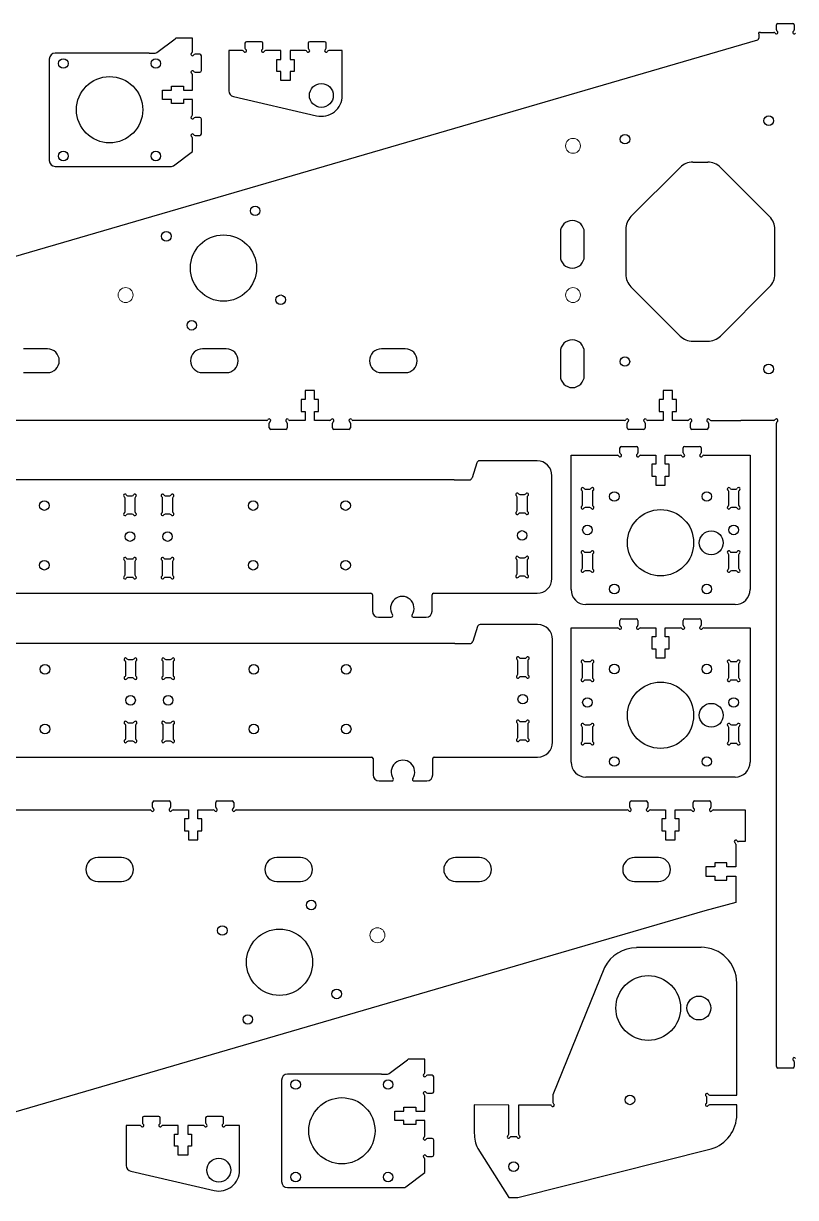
# Model space of a CAD drawing. Extents: x 213 to 1037, y 359 to 759.
# Drawn here: x 351.1 to 610, y 363.9 to 757.3 of the extents above; entities that cross this region are included whole.
import ezdxf

# ---------------------------------------------------------------- set-up
doc = ezdxf.new("R2010")
doc.units = 0
doc.header["$MEASUREMENT"] = 0
doc.layers.add('WHITE', color=7, linetype='Continuous')

# ---------------------------------------------------------------- blocks, each defined once
blk = doc.blocks.new('A$C2040513549')
at = {"layer": 'WHITE', "linetype": 'Continuous'}
for centre, radius in [((1.6, 32.6), 1.6), ((32.6, 32.6), 1.6), ((17.1, 17.1), 11.1), ((1.6, 1.6), 1.6), ((32.6, 1.6), 1.6)]:
    blk.add_circle(centre, radius, dxfattribs=at)

msp = doc.modelspace()

# ---------------------------------------------------------------- linework, layer by layer
at = {"linetype": 'ByBlock'}
for p, q in [((395.87, 747.56), (401.98, 752.16)), ((597.68, 753.77), (597.68, 754.27)), ((598.18, 754.27), (597.68, 754.27)), ((597.68, 753.77), (597.68, 752.32)), ((393.27, 747.36), (395.27, 747.36)), ((401.4, 709.56), (407.78, 714.36)), ((398.8, 709.36), (400.66, 709.36)), ((400.66, 709.36), (400.8, 709.36)), ((400.8, 709.36), (400.8, 709.36)), ((581.58, 624.27), (591.59, 624.27)), ((495.57, 604.35), (500.56, 604.35)), ((500.56, 604.35), (500.57, 604.35)), ((518.31, 566.35), (523.3, 566.35)), ((495.78, 549.49), (500.77, 549.48)), ((500.77, 549.48), (500.78, 549.48)), ((518.52, 511.48), (523.51, 511.48)), ((589.92, 462.76), (579.55, 459.99)), ((473.75, 405.45), (479.86, 410.05)), ((603.53, 407.8), (603.53, 411.77)), ((471.15, 405.25), (473.16, 405.25)), ((603.53, 407.77), (603.53, 407.8)), ((479.29, 367.45), (485.66, 372.25)), ((476.69, 367.25), (478.54, 367.25)), ((478.54, 367.25), (478.68, 367.25)), ((478.68, 367.25), (478.69, 367.25))]:
    msp.add_line(p, q, dxfattribs=at)
at = {"color": 7, "linetype": 'Continuous', "lineweight": 15}
for centre in [(535.35, 716.27), (385.35, 666.27), (535.35, 666.27), (469.8, 451.78)]:
    msp.add_circle(centre, 2.5, dxfattribs=at)
at = {"linetype": 'ByBlock'}
for centre, radius, start, end in [((402.58, 751.36), 1, 90, 126.9749), ((597.18, 752.32), 0.5, 286.2527, 0), ((395.27, 748.36), 1, 270, 306.9749), ((400.8, 710.36), 1, 270, 306.9749), ((480.46, 409.25), 1, 90, 126.9749), ((473.15, 406.25), 1, 270, 306.9749), ((478.69, 368.25), 1, 270, 306.9749)]:
    msp.add_arc(centre, radius, start, end, dxfattribs=at)
at = {"layer": 'WHITE', "linetype": 'Continuous'}
for p, q in [((603.53, 755.13), (603.53, 756.77)), ((604.03, 757.27), (609.03, 757.27)), ((609.53, 756.77), (609.53, 755.13)), ((275.6, 658.06), (597.32, 751.84)), ((407.78, 752.36), (402.58, 752.36)), ((407.78, 747.83), (407.78, 752.36)), ((598.18, 754.27), (602.66, 754.27)), ((424.52, 748.16), (419.99, 748.16)), ((419.99, 748.16), (419.99, 734.75)), ((425.39, 750.66), (425.39, 749.02)), ((430.89, 751.16), (425.89, 751.16)), ((431.39, 749.02), (431.39, 750.66)), ((437.39, 748.16), (432.26, 748.16)), ((437.39, 745.16), (437.39, 748.16)), ((445.72, 748.16), (440.59, 748.16)), ((440.59, 748.16), (440.59, 745.16)), ((446.59, 750.66), (446.59, 749.02)), ((452.09, 751.16), (447.09, 751.16)), ((452.59, 749.02), (452.59, 750.66)), ((457.99, 748.16), (453.46, 748.16)), ((457.99, 733.16), (457.99, 748.16)), ((359.78, 745.36), (359.78, 711.36)), ((393.27, 747.36), (361.78, 747.36)), ((410.28, 746.96), (408.64, 746.96)), ((410.78, 741.46), (410.78, 746.46)), ((436.11, 741.16), (436.11, 745.16)), ((436.11, 745.16), (437.39, 745.16)), ((440.59, 745.16), (441.86, 745.16)), ((441.86, 745.16), (441.86, 741.16)), ((407.78, 734.96), (407.78, 740.09)), ((408.64, 740.96), (410.28, 740.96)), ((437.39, 741.16), (436.11, 741.16)), ((437.39, 738.16), (437.39, 741.16)), ((441.86, 741.16), (440.59, 741.16)), ((440.59, 741.16), (440.59, 738.16)), ((400.78, 734.96), (400.78, 736.23)), ((400.78, 736.23), (404.78, 736.23)), ((404.78, 736.23), (404.78, 734.96)), ((440.59, 738.16), (437.39, 738.16)), ((397.78, 731.76), (397.78, 734.96)), ((397.78, 734.96), (400.78, 734.96)), ((400.78, 731.76), (397.78, 731.76)), ((400.78, 730.48), (400.78, 731.76)), ((404.78, 734.96), (407.78, 734.96)), ((407.78, 731.76), (404.78, 731.76)), ((404.78, 731.76), (404.78, 730.48)), ((407.78, 726.63), (407.78, 731.76)), ((421.54, 732.8), (449.41, 726.34)), ((404.78, 730.48), (400.78, 730.48)), ((410.28, 725.76), (408.64, 725.76)), ((410.78, 720.26), (410.78, 725.26)), ((407.78, 714.36), (407.78, 718.89)), ((408.64, 719.76), (410.28, 719.76)), ((361.78, 709.36), (398.8, 709.36)), ((554.78, 692.54), (571.27, 709.03)), ((575.51, 710.78), (580.54, 710.78)), ((584.78, 709.03), (601.27, 692.54)), ((531.13, 687.27), (531.13, 679.27)), ((539.13, 679.27), (539.13, 687.27)), ((553.02, 688.3), (553.02, 673.27)), ((603.02, 673.27), (603.02, 688.3)), ((554.78, 669.03), (571.27, 652.54)), ((584.78, 652.54), (601.27, 669.03)), ((575.51, 650.78), (580.54, 650.78)), ((359.13, 648.27), (351.13, 648.27)), ((419.13, 648.27), (411.13, 648.27)), ((479.13, 648.27), (471.13, 648.27)), ((531.13, 647.27), (531.13, 639.27)), ((539.13, 639.27), (539.13, 647.27)), ((351.13, 640.27), (359.13, 640.27)), ((411.13, 640.27), (419.13, 640.27)), ((471.13, 640.27), (479.13, 640.27)), ((448.73, 634.27), (445.53, 634.27)), ((445.53, 634.27), (445.53, 631.27)), ((448.73, 631.27), (448.73, 634.27)), ((568.73, 634.27), (565.53, 634.27)), ((565.53, 634.27), (565.53, 631.27)), ((568.73, 631.27), (568.73, 634.27)), ((445.53, 631.27), (444.25, 631.27)), ((444.25, 631.27), (444.25, 627.27)), ((450, 631.27), (448.73, 631.27)), ((450, 627.27), (450, 631.27)), ((565.53, 631.27), (564.25, 631.27)), ((564.25, 631.27), (564.25, 627.27)), ((570, 631.27), (568.73, 631.27)), ((570, 627.27), (570, 631.27)), ((444.25, 627.27), (445.53, 627.27)), ((445.53, 627.27), (445.53, 624.27)), ((448.73, 624.27), (448.73, 627.27)), ((448.73, 627.27), (450, 627.27)), ((564.25, 627.27), (565.53, 627.27)), ((565.53, 627.27), (565.53, 624.27)), ((568.73, 624.27), (568.73, 627.27)), ((568.73, 627.27), (570, 627.27)), ((432.66, 624.27), (301.59, 624.27)), ((433.53, 621.77), (433.53, 623.4)), ((439.53, 623.4), (439.53, 621.77)), ((445.53, 624.27), (440.39, 624.27)), ((453.86, 624.27), (448.73, 624.27)), ((454.73, 621.77), (454.73, 623.4)), ((460.73, 623.4), (460.73, 621.77)), ((552.66, 624.27), (461.59, 624.27)), ((553.53, 621.77), (553.53, 623.4)), ((559.53, 623.4), (559.53, 621.77)), ((565.53, 624.27), (560.39, 624.27)), ((573.86, 624.27), (568.73, 624.27)), ((574.73, 621.77), (574.73, 623.4)), ((580.73, 623.4), (580.73, 621.77)), ((602.66, 624.27), (591.59, 624.27)), ((603.53, 411.77), (603.53, 623.4)), ((439.03, 621.27), (434.03, 621.27)), ((460.23, 621.27), (455.23, 621.27)), ((559.03, 621.27), (554.03, 621.27)), ((580.23, 621.27), (575.23, 621.27)), ((551.11, 613.44), (551.11, 615.07)), ((551.61, 615.57), (556.61, 615.57)), ((557.11, 615.07), (557.11, 613.44)), ((572.31, 613.44), (572.31, 615.07)), ((572.81, 615.57), (577.81, 615.57)), ((578.31, 615.07), (578.31, 613.44)), ((503.08, 610.04), (501.52, 605.05)), ((523.3, 610.74), (504.04, 610.74)), ((534.71, 567.57), (534.71, 612.57)), ((534.71, 612.57), (550.24, 612.57)), ((557.98, 612.57), (563.11, 612.57)), ((563.11, 612.57), (563.11, 609.57)), ((566.31, 609.57), (566.31, 612.57)), ((566.31, 612.57), (571.44, 612.57)), ((579.18, 612.57), (594.71, 612.57)), ((594.71, 612.57), (594.71, 567.57)), ((563.11, 609.57), (561.84, 609.57)), ((561.84, 609.57), (561.84, 605.57)), ((567.59, 609.57), (566.31, 609.57)), ((567.59, 605.57), (567.59, 609.57)), ((495.57, 604.35), (290.69, 604.35)), ((528.3, 571.35), (528.3, 605.74)), ((561.84, 605.57), (563.11, 605.57)), ((563.11, 605.57), (563.11, 602.57)), ((563.11, 602.57), (566.31, 602.57)), ((566.31, 602.57), (566.31, 605.57)), ((566.31, 605.57), (567.59, 605.57)), ((385.18, 593.72), (385.18, 598.18)), ((386.04, 599.05), (387.61, 599.05)), ((388.48, 598.18), (388.48, 593.72)), ((397.78, 593.72), (397.78, 598.18)), ((398.64, 599.05), (400.21, 599.05)), ((401.08, 598.18), (401.08, 593.72)), ((516.65, 594.1), (516.65, 598.57)), ((517.52, 599.44), (519.09, 599.44)), ((519.95, 598.57), (519.95, 594.1)), ((538.54, 595.94), (538.54, 600.41)), ((539.41, 601.27), (540.97, 601.27)), ((541.84, 600.41), (541.84, 595.94)), ((587.58, 595.94), (587.58, 600.41)), ((588.45, 601.27), (590.01, 601.27)), ((590.88, 600.41), (590.88, 595.94)), ((540.97, 595.07), (539.41, 595.07)), ((590.01, 595.07), (588.45, 595.07)), ((387.61, 592.85), (386.04, 592.85)), ((400.21, 592.85), (398.64, 592.85)), ((519.09, 593.24), (517.52, 593.24)), ((538.54, 574.74), (538.54, 579.21)), ((539.41, 580.07), (540.97, 580.07)), ((541.84, 579.21), (541.84, 574.74)), ((587.58, 574.74), (587.58, 579.21)), ((588.45, 580.07), (590.01, 580.07)), ((590.88, 579.21), (590.88, 574.74)), ((385.18, 572.52), (385.18, 576.98)), ((386.04, 577.85), (387.61, 577.85)), ((388.48, 576.98), (388.48, 572.52)), ((397.78, 572.52), (397.78, 576.98)), ((398.64, 577.85), (400.21, 577.85)), ((401.08, 576.98), (401.08, 572.52)), ((516.65, 572.9), (516.65, 577.37)), ((517.52, 578.24), (519.09, 578.24)), ((519.95, 577.37), (519.95, 572.9)), ((387.61, 571.65), (386.04, 571.65)), ((400.21, 571.65), (398.64, 571.65)), ((519.09, 572.04), (517.52, 572.04)), ((540.97, 573.87), (539.41, 573.87)), ((590.01, 573.87), (588.45, 573.87)), ((318.63, 566.35), (467.63, 566.35)), ((468.13, 565.85), (468.13, 560.35)), ((488.13, 560.35), (488.13, 565.85)), ((488.63, 566.35), (518.3, 566.35)), ((589.71, 562.57), (539.71, 562.57)), ((470.13, 558.35), (474.45, 558.35)), ((481.81, 558.35), (486.13, 558.35)), ((503.29, 555.17), (501.73, 550.18)), ((523.51, 555.87), (504.25, 555.87)), ((534.71, 509.77), (534.71, 554.77)), ((534.71, 554.77), (550.24, 554.77)), ((551.11, 555.63), (551.11, 557.27)), ((551.61, 557.77), (556.61, 557.77)), ((557.11, 557.27), (557.11, 555.63)), ((557.98, 554.77), (563.11, 554.77)), ((563.11, 554.77), (563.11, 551.77)), ((566.31, 551.77), (566.31, 554.77)), ((566.31, 554.77), (571.44, 554.77)), ((572.31, 555.63), (572.31, 557.27)), ((572.81, 557.77), (577.81, 557.77)), ((578.31, 557.27), (578.31, 555.63)), ((579.18, 554.77), (594.71, 554.77)), ((594.71, 554.77), (594.71, 509.77)), ((528.51, 516.48), (528.51, 550.87)), ((563.11, 551.77), (561.84, 551.77)), ((561.84, 551.77), (561.84, 547.77)), ((567.59, 551.77), (566.31, 551.77)), ((567.59, 547.77), (567.59, 551.77)), ((495.78, 549.48), (290.9, 549.48)), ((561.84, 547.77), (563.11, 547.77)), ((563.11, 547.77), (563.11, 544.77)), ((566.31, 544.77), (566.31, 547.77)), ((566.31, 547.77), (567.59, 547.77)), ((385.39, 538.85), (385.39, 543.32)), ((386.25, 544.18), (387.82, 544.18)), ((388.69, 543.32), (388.69, 538.85)), ((397.99, 538.85), (397.99, 543.32)), ((398.85, 544.18), (400.42, 544.18)), ((401.29, 543.32), (401.29, 538.85)), ((516.86, 539.24), (516.86, 543.7)), ((517.73, 544.57), (519.3, 544.57)), ((520.16, 543.7), (520.16, 539.24)), ((539.41, 543.47), (540.97, 543.47)), ((563.11, 544.77), (566.31, 544.77)), ((588.45, 543.47), (590.01, 543.47)), ((538.54, 538.13), (538.54, 542.6)), ((541.84, 542.6), (541.84, 538.13)), ((587.58, 538.13), (587.58, 542.6)), ((590.88, 542.6), (590.88, 538.13)), ((387.82, 537.98), (386.25, 537.98)), ((400.42, 537.98), (398.85, 537.98)), ((519.3, 538.37), (517.73, 538.37)), ((540.97, 537.27), (539.41, 537.27)), ((590.01, 537.27), (588.45, 537.27)), ((517.73, 523.37), (519.3, 523.37)), ((385.39, 517.65), (385.39, 522.12)), ((386.25, 522.98), (387.82, 522.98)), ((388.69, 522.12), (388.69, 517.65)), ((397.99, 517.65), (397.99, 522.12)), ((398.85, 522.98), (400.42, 522.98)), ((401.29, 522.12), (401.29, 517.65)), ((516.86, 518.04), (516.86, 522.5)), ((520.16, 522.5), (520.16, 518.04)), ((538.54, 516.93), (538.54, 521.4)), ((539.41, 522.27), (540.97, 522.27)), ((541.84, 521.4), (541.84, 516.93)), ((587.58, 516.93), (587.58, 521.4)), ((588.45, 522.27), (590.01, 522.27)), ((590.88, 521.4), (590.88, 516.93)), ((387.82, 516.78), (386.25, 516.78)), ((400.42, 516.78), (398.85, 516.78)), ((519.3, 517.17), (517.73, 517.17)), ((540.97, 516.07), (539.41, 516.07)), ((590.01, 516.07), (588.45, 516.07)), ((318.83, 511.48), (467.84, 511.48)), ((488.84, 511.48), (518.51, 511.48)), ((468.34, 510.98), (468.34, 505.48)), ((488.34, 505.48), (488.34, 510.98)), ((589.71, 504.77), (539.71, 504.77)), ((470.34, 503.48), (474.66, 503.48)), ((482.02, 503.48), (486.34, 503.48)), ((394.42, 494.65), (394.42, 496.28)), ((394.92, 496.78), (399.92, 496.78)), ((400.42, 496.28), (400.42, 494.65)), ((415.62, 494.65), (415.62, 496.28)), ((416.12, 496.78), (421.12, 496.78)), ((421.62, 496.28), (421.62, 494.65)), ((554.42, 494.65), (554.42, 496.28)), ((554.92, 496.78), (559.92, 496.78)), ((560.42, 496.28), (560.42, 494.65)), ((575.62, 494.65), (575.62, 496.28)), ((576.12, 496.78), (581.12, 496.78)), ((581.62, 496.28), (581.62, 494.65)), ((302.49, 493.78), (393.56, 493.78)), ((401.29, 493.78), (406.42, 493.78)), ((406.42, 493.78), (406.42, 490.78)), ((409.62, 490.78), (409.62, 493.78)), ((409.62, 493.78), (414.76, 493.78)), ((422.49, 493.78), (553.56, 493.78)), ((561.29, 493.78), (566.42, 493.78)), ((566.42, 493.78), (566.42, 490.78)), ((569.62, 490.78), (569.62, 493.78)), ((569.62, 493.78), (574.76, 493.78)), ((582.49, 493.78), (593.02, 493.78)), ((593.02, 493.78), (593.02, 483.13)), ((406.42, 490.78), (405.15, 490.78)), ((405.15, 490.78), (405.15, 486.78)), ((410.9, 490.78), (409.62, 490.78)), ((410.9, 486.78), (410.9, 490.78)), ((566.42, 490.78), (565.15, 490.78)), ((565.15, 490.78), (565.15, 486.78)), ((570.9, 490.78), (569.62, 490.78)), ((570.9, 486.78), (570.9, 490.78)), ((405.15, 486.78), (406.42, 486.78)), ((406.42, 486.78), (406.42, 483.78)), ((409.62, 483.78), (409.62, 486.78)), ((409.62, 486.78), (410.9, 486.78)), ((565.15, 486.78), (566.42, 486.78)), ((566.42, 486.78), (566.42, 483.78)), ((569.62, 483.78), (569.62, 486.78)), ((569.62, 486.78), (570.9, 486.78)), ((406.42, 483.78), (409.62, 483.78)), ((566.42, 483.78), (569.62, 483.78)), ((589.92, 482.27), (589.92, 474.73)), ((593.02, 483.13), (590.79, 483.13)), ((384.02, 477.78), (376.02, 477.78)), ((444.02, 477.78), (436.02, 477.78)), ((504.02, 477.78), (496.02, 477.78)), ((564.02, 477.78), (556.02, 477.78)), ((586.92, 476.01), (582.92, 476.01)), ((582.92, 476.01), (582.92, 474.73)), ((586.92, 474.73), (586.92, 476.01)), ((582.92, 474.73), (579.92, 474.73)), ((579.92, 474.73), (579.92, 471.53)), ((589.92, 474.73), (586.92, 474.73)), ((376.02, 469.78), (384.02, 469.78)), ((436.02, 469.78), (444.02, 469.78)), ((496.02, 469.78), (504.02, 469.78)), ((556.02, 469.78), (564.02, 469.78)), ((579.92, 471.53), (582.92, 471.53)), ((582.92, 471.53), (582.92, 470.26)), ((582.92, 470.26), (586.92, 470.26)), ((586.92, 470.26), (586.92, 471.53)), ((586.92, 471.53), (589.92, 471.53)), ((589.92, 471.53), (589.92, 462.79)), ((579.55, 459.99), (257.83, 366.2)), ((578.27, 447.69), (556.67, 447.69)), ((545.95, 440.97), (528.62, 398.25)), ((590.27, 398.24), (590.27, 435.74)), ((485.66, 410.25), (480.46, 410.25)), ((485.66, 405.72), (485.66, 410.25)), ((609.53, 409.4), (609.53, 407.77)), ((471.15, 405.25), (439.66, 405.25)), ((609.03, 407.27), (604.03, 407.27)), ((437.66, 403.25), (437.66, 369.25)), ((488.16, 404.85), (486.53, 404.85)), ((488.66, 399.35), (488.66, 404.35)), ((485.66, 392.85), (485.66, 397.98)), ((486.53, 398.85), (488.16, 398.85)), ((528.62, 398.25), (528.62, 395.76)), ((580.27, 395.8), (580.27, 397.37)), ((581.14, 398.24), (590.27, 398.24)), ((478.66, 392.85), (478.66, 394.13)), ((478.66, 394.13), (482.66, 394.13)), ((482.66, 394.13), (482.66, 392.85)), ((513.8, 394.89), (502.27, 394.9)), ((502.27, 394.9), (502.27, 385.43)), ((513.8, 385.11), (513.8, 394.89)), ((527.76, 394.89), (517.1, 394.89)), ((517.1, 394.89), (517.1, 385.11)), ((590.27, 394.94), (581.14, 394.94)), ((590.27, 391.7), (590.27, 394.94)), ((391, 390.57), (391, 388.94)), ((396.5, 391.07), (391.5, 391.07)), ((397, 388.94), (397, 390.57)), ((412.2, 390.57), (412.2, 388.94)), ((417.7, 391.07), (412.7, 391.07)), ((418.2, 388.94), (418.2, 390.57)), ((475.66, 389.65), (475.66, 392.85)), ((475.66, 392.85), (478.66, 392.85)), ((478.66, 389.65), (475.66, 389.65)), ((478.66, 388.38), (478.66, 389.65)), ((482.66, 392.85), (485.66, 392.85)), ((485.66, 389.65), (482.66, 389.65)), ((482.66, 389.65), (482.66, 388.38)), ((485.66, 384.52), (485.66, 389.65)), ((390.13, 388.07), (385.6, 388.07)), ((385.6, 388.07), (385.6, 374.66)), ((403, 388.07), (397.86, 388.07)), ((403, 385.07), (403, 388.07)), ((411.33, 388.07), (406.2, 388.07)), ((406.2, 388.07), (406.2, 385.07)), ((423.6, 388.07), (419.06, 388.07)), ((423.6, 373.07), (423.6, 388.07)), ((482.66, 388.38), (478.66, 388.38)), ((401.72, 381.07), (401.72, 385.07)), ((401.72, 385.07), (403, 385.07)), ((406.2, 385.07), (407.47, 385.07)), ((407.47, 385.07), (407.47, 381.07)), ((488.16, 383.65), (486.53, 383.65)), ((488.66, 378.15), (488.66, 383.15)), ((516.23, 384.24), (514.66, 384.24)), ((403, 381.07), (401.72, 381.07)), ((403, 378.07), (403, 381.07)), ((406.2, 378.07), (403, 378.07)), ((407.47, 381.07), (406.2, 381.07)), ((406.2, 381.07), (406.2, 378.07)), ((486.53, 377.65), (488.16, 377.65)), ((503.4, 380.35), (513.8, 363.89)), ((516.89, 363.89), (581.71, 380.2)), ((485.66, 372.25), (485.66, 376.78)), ((387.14, 372.71), (415.02, 366.25)), ((439.66, 367.25), (476.69, 367.25)), ((513.8, 363.89), (516.89, 363.89))]:
    msp.add_line(p, q, dxfattribs=at)
for centre, radius in [((364.5, 743.86), 1.6), ((395.5, 743.86), 1.6), ((380, 728.36), 11.1), ((450.99, 733.16), 4), ((600.97, 724.69), 1.6), ((552.78, 718.49), 1.6), ((364.5, 712.86), 1.6), ((395.5, 712.86), 1.6), ((552.76, 643.99), 1.6), ((600.96, 641.49), 1.6), ((549.21, 598.77), 1.6), ((580.21, 598.77), 1.6), ((358.13, 595.74), 1.6), ((428.13, 595.74), 1.6), ((459.13, 595.74), 1.6), ((564.71, 583.27), 11.1), ((386.83, 585.35), 1.6), ((399.43, 585.35), 1.6), ((518.3, 585.74), 1.6), ((540.19, 587.57), 1.6), ((581.71, 583.27), 4), ((589.23, 587.57), 1.6), ((358.13, 575.74), 1.6), ((428.13, 575.74), 1.6), ((459.13, 575.74), 1.6), ((549.21, 567.77), 1.6), ((580.21, 567.77), 1.6), ((358.34, 540.87), 1.6), ((428.34, 540.87), 1.6), ((459.34, 540.87), 1.6), ((549.21, 540.97), 1.6), ((580.21, 540.97), 1.6), ((564.71, 525.47), 11.1), ((387.04, 530.48), 1.6), ((399.64, 530.48), 1.6), ((518.51, 530.87), 1.6), ((540.19, 529.77), 1.6), ((589.23, 529.77), 1.6), ((581.71, 525.47), 4), ((358.34, 520.87), 1.6), ((428.34, 520.87), 1.6), ((459.34, 520.87), 1.6), ((549.21, 509.97), 1.6), ((580.21, 509.97), 1.6), ((560.57, 427.39), 10.85), ((577.57, 427.39), 4), ((442.38, 401.75), 1.6), ((473.38, 401.75), 1.6), ((457.88, 386.25), 11.1), ((554.45, 396.59), 1.6), ((416.6, 373.07), 4), ((515.45, 374.24), 1.6), ((442.38, 370.75), 1.6), ((473.38, 370.75), 1.6)]:
    msp.add_circle(centre, radius, dxfattribs=at)
for centre, radius, start, end in [((604.03, 756.77), 0.5, 90, 180), ((609.03, 756.77), 0.5, 0, 90), ((602.66, 753.77), 0.5, 30, 90), ((603.53, 754.27), 0.5, 210, 59.9998), ((604.03, 755.13), 0.5, 180, 239.9998), ((609.53, 754.27), 0.5, 120, 329.9998), ((609.03, 755.13), 0.5, 300, 0), ((407.28, 747.83), 0.5, 300.0002, 0), ((424.52, 747.66), 0.5, 30.0002, 90), ((425.39, 748.16), 0.5, 210.0002, 60), ((425.89, 750.66), 0.5, 90, 180), ((425.89, 749.02), 0.5, 180, 240), ((430.89, 750.66), 0.5, 0, 90), ((431.39, 748.16), 0.5, 120.0002, 330), ((430.89, 749.02), 0.5, 300.0002, 0), ((432.26, 747.66), 0.5, 90, 150), ((445.72, 747.66), 0.5, 30.0002, 90), ((446.59, 748.16), 0.5, 210.0002, 60), ((447.09, 750.66), 0.5, 90, 180), ((447.09, 749.02), 0.5, 180, 240), ((452.09, 750.66), 0.5, 0, 90), ((452.59, 748.16), 0.5, 120.0002, 330), ((452.09, 749.02), 0.5, 300.0002, 0), ((453.46, 747.66), 0.5, 90, 150), ((361.78, 745.36), 2, 90, 180), ((407.78, 746.96), 0.5, 120.0002, 330), ((408.64, 746.46), 0.5, 90, 150), ((410.28, 746.46), 0.5, 0, 90), ((407.78, 740.96), 0.5, 30.0002, 240), ((407.28, 740.09), 0.5, 0, 60), ((408.64, 741.46), 0.5, 210.0002, 270), ((410.28, 741.46), 0.5, 270, 0), ((421.99, 734.75), 2, 180, 256.9536), ((450.99, 733.16), 7, 256.9536, 0), ((407.78, 725.76), 0.5, 120.0002, 330), ((407.28, 726.63), 0.5, 300.0002, 0), ((408.64, 725.26), 0.5, 90, 150), ((410.28, 725.26), 0.5, 0, 90), ((407.78, 719.76), 0.5, 30.0002, 240), ((408.64, 720.26), 0.5, 210.0002, 270), ((410.28, 720.26), 0.5, 270, 0), ((407.28, 718.89), 0.5, 0, 60), ((361.78, 711.36), 2, 180, 270), ((575.51, 704.78), 6, 90, 135), ((580.54, 704.78), 6, 45, 90), ((559.02, 688.3), 6, 135, 180), ((597.02, 688.3), 6, 360, 45), ((535.13, 687.27), 4, 0, 180), ((535.13, 679.27), 4, 180, 360), ((559.02, 673.27), 6, 180, 225), ((597.02, 673.27), 6, 315, 359.9999), ((535.13, 647.27), 4, 0, 180), ((575.51, 656.78), 6, 224.9999, 270), ((580.54, 656.78), 6, 270, 315), ((359.13, 644.27), 4, 270, 90), ((411.13, 644.27), 4, 90, 270), ((419.13, 644.27), 4, 270, 90), ((471.13, 644.27), 4, 90, 270), ((479.13, 644.27), 4, 270, 90), ((535.13, 639.27), 4, 180, 360), ((432.66, 624.77), 0.5, 270, 330), ((433.53, 624.27), 0.5, 300.0002, 150), ((434.03, 623.4), 0.5, 120.0002, 180), ((434.03, 621.77), 0.5, 180, 270), ((439.53, 624.27), 0.5, 30.0002, 240), ((439.03, 621.77), 0.5, 270, 0), ((439.03, 623.4), 0.5, 0, 60), ((440.39, 624.77), 0.5, 210.0002, 270), ((453.86, 624.77), 0.5, 270, 330), ((454.73, 624.27), 0.5, 300.0002, 150), ((455.23, 623.4), 0.5, 120.0002, 180), ((455.23, 621.77), 0.5, 180, 270), ((460.73, 624.27), 0.5, 30.0002, 240), ((460.23, 621.77), 0.5, 270, 0), ((460.23, 623.4), 0.5, 0, 60), ((461.59, 624.77), 0.5, 210.0002, 270), ((552.66, 624.77), 0.5, 270, 330), ((553.53, 624.27), 0.5, 300.0002, 150), ((554.03, 623.4), 0.5, 120.0002, 180), ((554.03, 621.77), 0.5, 180, 270), ((559.53, 624.27), 0.5, 30.0002, 240), ((559.03, 621.77), 0.5, 270, 0), ((559.03, 623.4), 0.5, 0, 60), ((560.39, 624.77), 0.5, 210.0002, 270), ((573.86, 624.77), 0.5, 270, 330), ((574.73, 624.27), 0.5, 300.0002, 150), ((575.23, 623.4), 0.5, 120.0002, 180), ((575.23, 621.77), 0.5, 180, 270), ((580.73, 624.27), 0.5, 30.0002, 240), ((580.23, 621.77), 0.5, 270, 0), ((580.23, 623.4), 0.5, 0, 60), ((581.59, 624.77), 0.5, 210.0002, 270), ((602.66, 624.77), 0.5, 270, 330), ((603.53, 624.27), 0.5, 300.0002, 150), ((604.03, 623.4), 0.5, 120.0002, 180), ((551.61, 615.07), 0.5, 90, 180), ((556.61, 615.07), 0.5, 0, 90), ((572.81, 615.07), 0.5, 90, 180), ((577.81, 615.07), 0.5, 0, 90), ((504.04, 609.74), 1, 90, 162.6143), ((523.3, 605.74), 5, 0, 90), ((550.24, 612.07), 0.5, 30.0002, 90), ((551.11, 612.57), 0.5, 210.0002, 60), ((551.61, 613.44), 0.5, 180, 240), ((557.11, 612.57), 0.5, 120.0002, 330), ((556.61, 613.44), 0.5, 300.0002, 0), ((557.98, 612.07), 0.5, 90, 150), ((571.44, 612.07), 0.5, 30.0002, 90), ((572.31, 612.57), 0.5, 210.0002, 60), ((572.81, 613.44), 0.5, 180, 240), ((578.31, 612.57), 0.5, 120.0002, 330), ((577.81, 613.44), 0.5, 300.0002, 0), ((579.18, 612.07), 0.5, 90, 150), ((500.57, 605.35), 1, 270, 342.6143), ((385.18, 599.05), 0.5, 30.0002, 240), ((384.68, 598.18), 0.5, 0, 60), ((386.04, 599.55), 0.5, 210.0002, 270), ((387.61, 599.55), 0.5, 270, 330), ((388.48, 599.05), 0.5, 300.0002, 150), ((388.98, 598.18), 0.5, 120.0002, 180), ((397.78, 599.05), 0.5, 30.0002, 240), ((397.28, 598.18), 0.5, 0, 60), ((398.64, 599.55), 0.5, 210.0002, 270), ((400.21, 599.55), 0.5, 270, 330), ((401.08, 599.05), 0.5, 300.0002, 150), ((401.58, 598.18), 0.5, 120.0002, 180), ((516.65, 599.44), 0.5, 30.0002, 240), ((516.15, 598.57), 0.5, 0, 60), ((517.52, 599.94), 0.5, 210.0002, 270), ((519.09, 599.94), 0.5, 270, 330), ((519.95, 599.44), 0.5, 300.0002, 150), ((520.45, 598.57), 0.5, 120.0002, 180), ((538.54, 601.27), 0.5, 30.0002, 240), ((538.04, 600.41), 0.5, 0, 60), ((539.41, 601.77), 0.5, 210.0002, 270), ((540.97, 601.77), 0.5, 270, 330), ((541.84, 601.27), 0.5, 300.0002, 150), ((542.34, 600.41), 0.5, 120.0002, 180), ((587.58, 601.27), 0.5, 30.0002, 240), ((587.08, 600.41), 0.5, 0, 60), ((588.45, 601.77), 0.5, 210.0002, 270), ((590.01, 601.77), 0.5, 270, 330), ((590.88, 601.27), 0.5, 300.0002, 150), ((591.38, 600.41), 0.5, 120.0002, 180), ((516.15, 594.1), 0.5, 300.0002, 0), ((520.45, 594.1), 0.5, 180, 240), ((538.54, 595.07), 0.5, 120.0002, 330), ((538.04, 595.94), 0.5, 300.0002, 0), ((539.41, 594.57), 0.5, 90, 150), ((540.97, 594.57), 0.5, 30.0002, 90), ((541.84, 595.07), 0.5, 210.0002, 60), ((542.34, 595.94), 0.5, 180, 240), ((587.58, 595.07), 0.5, 120.0002, 330), ((587.08, 595.94), 0.5, 300.0002, 0), ((588.45, 594.57), 0.5, 90, 150), ((590.01, 594.57), 0.5, 30.0002, 90), ((590.88, 595.07), 0.5, 210.0002, 60), ((591.38, 595.94), 0.5, 180, 240), ((385.18, 592.85), 0.5, 120.0002, 330), ((384.68, 593.72), 0.5, 300.0002, 0), ((386.04, 592.35), 0.5, 90, 150), ((387.61, 592.35), 0.5, 30.0002, 90), ((388.48, 592.85), 0.5, 210.0002, 60), ((388.98, 593.72), 0.5, 180, 240), ((397.78, 592.85), 0.5, 120.0002, 330), ((397.28, 593.72), 0.5, 300.0002, 0), ((398.64, 592.35), 0.5, 90, 150), ((400.21, 592.35), 0.5, 30.0002, 90), ((401.08, 592.85), 0.5, 210.0002, 60), ((401.58, 593.72), 0.5, 180, 240), ((516.65, 593.24), 0.5, 120.0002, 330), ((517.52, 592.74), 0.5, 90, 150), ((519.09, 592.74), 0.5, 30.0002, 90), ((519.95, 593.24), 0.5, 210.0002, 60), ((385.18, 577.85), 0.5, 30.0002, 240), ((388.48, 577.85), 0.5, 300.0002, 150), ((397.78, 577.85), 0.5, 30.0002, 240), ((401.08, 577.85), 0.5, 300.0002, 150), ((516.65, 578.24), 0.5, 30.0002, 240), ((517.52, 578.74), 0.5, 210.0002, 270), ((519.09, 578.74), 0.5, 270, 330), ((519.95, 578.24), 0.5, 300.0002, 150), ((538.54, 580.07), 0.5, 30.0002, 240), ((538.04, 579.21), 0.5, 0, 60), ((539.41, 580.57), 0.5, 210.0002, 270), ((540.97, 580.57), 0.5, 270, 330), ((541.84, 580.07), 0.5, 300.0002, 150), ((542.34, 579.21), 0.5, 120.0002, 180), ((587.58, 580.07), 0.5, 30.0002, 240), ((587.08, 579.21), 0.5, 0, 60), ((588.45, 580.57), 0.5, 210.0002, 270), ((590.01, 580.57), 0.5, 270, 330), ((590.88, 580.07), 0.5, 300.0002, 150), ((591.38, 579.21), 0.5, 120.0002, 180), ((384.68, 576.98), 0.5, 0, 60), ((386.04, 578.35), 0.5, 210.0002, 270), ((387.61, 578.35), 0.5, 270, 330), ((388.98, 576.98), 0.5, 120.0002, 180), ((397.28, 576.98), 0.5, 0, 60), ((398.64, 578.35), 0.5, 210.0002, 270), ((400.21, 578.35), 0.5, 270, 330), ((401.58, 576.98), 0.5, 120.0002, 180), ((516.15, 577.37), 0.5, 0, 60), ((520.45, 577.37), 0.5, 120.0002, 180), ((538.04, 574.74), 0.5, 300.0002, 0), ((542.34, 574.74), 0.5, 180, 240), ((587.08, 574.74), 0.5, 300.0002, 0), ((591.38, 574.74), 0.5, 180, 240), ((385.18, 571.65), 0.5, 120.0002, 330), ((384.68, 572.52), 0.5, 300.0002, 0), ((386.04, 571.15), 0.5, 90, 150), ((387.61, 571.15), 0.5, 30.0002, 90), ((388.48, 571.65), 0.5, 210.0002, 60), ((388.98, 572.52), 0.5, 180, 240), ((397.78, 571.65), 0.5, 120.0002, 330), ((397.28, 572.52), 0.5, 300.0002, 0), ((398.64, 571.15), 0.5, 90, 150), ((400.21, 571.15), 0.5, 30.0002, 90), ((401.08, 571.65), 0.5, 210.0002, 60), ((401.58, 572.52), 0.5, 180, 240), ((516.65, 572.04), 0.5, 120.0002, 330), ((516.15, 572.9), 0.5, 300.0002, 0), ((517.52, 571.54), 0.5, 90, 150), ((519.09, 571.54), 0.5, 30.0002, 90), ((519.95, 572.04), 0.5, 210.0002, 60), ((520.45, 572.9), 0.5, 180, 240), ((523.3, 571.35), 5, 270, 0), ((538.54, 573.87), 0.5, 120.0002, 330), ((539.41, 573.37), 0.5, 90, 150), ((540.97, 573.37), 0.5, 30.0002, 90), ((541.84, 573.87), 0.5, 210.0002, 60), ((587.58, 573.87), 0.5, 120.0002, 330), ((588.45, 573.37), 0.5, 90, 150), ((590.01, 573.37), 0.5, 30.0002, 90), ((590.88, 573.87), 0.5, 210.0002, 60), ((539.71, 567.57), 5, 180, 270), ((589.71, 567.57), 5, 270, 360), ((467.63, 565.85), 0.5, 0, 90), ((478.13, 561.35), 3.95, 325.8766, 214.1234), ((488.63, 565.85), 0.5, 90, 180), ((470.13, 560.35), 2, 180, 270), ((474.45, 558.85), 0.5, 270, 34.1234), ((481.81, 558.85), 0.5, 145.8766, 270), ((486.13, 560.35), 2, 270, 0), ((504.25, 554.87), 1, 90, 162.6143), ((523.51, 550.87), 5, 0, 90), ((550.24, 554.27), 0.5, 30.0002, 90), ((551.11, 554.77), 0.5, 210.0002, 60), ((551.61, 557.27), 0.5, 90, 180), ((551.61, 555.63), 0.5, 180, 240), ((556.61, 557.27), 0.5, 0, 90), ((557.11, 554.77), 0.5, 120.0002, 330), ((556.61, 555.63), 0.5, 300.0002, 0), ((557.98, 554.27), 0.5, 90, 150), ((571.44, 554.27), 0.5, 30.0002, 90), ((572.31, 554.77), 0.5, 210.0002, 60), ((572.81, 557.27), 0.5, 90, 180), ((572.81, 555.63), 0.5, 180, 240), ((577.81, 557.27), 0.5, 0, 90), ((578.31, 554.77), 0.5, 120.0002, 330), ((577.81, 555.63), 0.5, 300.0002, 0), ((579.18, 554.27), 0.5, 90, 150), ((500.78, 550.48), 1, 270, 342.6143), ((385.39, 544.18), 0.5, 30.0002, 240), ((384.89, 543.32), 0.5, 0, 60), ((386.25, 544.68), 0.5, 210.0002, 270), ((387.82, 544.68), 0.5, 270, 330), ((388.69, 544.18), 0.5, 300.0002, 150), ((389.19, 543.32), 0.5, 120.0002, 180), ((397.99, 544.18), 0.5, 30.0002, 240), ((397.49, 543.32), 0.5, 0, 60), ((398.85, 544.68), 0.5, 210.0002, 270), ((400.42, 544.68), 0.5, 270, 330), ((401.29, 544.18), 0.5, 300.0002, 150), ((401.79, 543.32), 0.5, 120.0002, 180), ((516.86, 544.57), 0.5, 30.0002, 240), ((516.36, 543.7), 0.5, 0, 60), ((517.73, 545.07), 0.5, 210.0002, 270), ((519.3, 545.07), 0.5, 270, 330), ((520.16, 544.57), 0.5, 300.0002, 150), ((520.66, 543.7), 0.5, 120.0002, 180), ((538.54, 543.47), 0.5, 30.0002, 240), ((538.04, 542.6), 0.5, 0, 60), ((539.41, 543.97), 0.5, 210.0002, 270), ((540.97, 543.97), 0.5, 270, 330), ((541.84, 543.47), 0.5, 300.0002, 150), ((542.34, 542.6), 0.5, 120.0002, 180), ((587.58, 543.47), 0.5, 30.0002, 240), ((587.08, 542.6), 0.5, 0, 60), ((588.45, 543.97), 0.5, 210.0002, 270), ((590.01, 543.97), 0.5, 270, 330), ((590.88, 543.47), 0.5, 300.0002, 150), ((591.38, 542.6), 0.5, 120.0002, 180), ((516.36, 539.24), 0.5, 300.0002, 0), ((520.66, 539.24), 0.5, 180, 240), ((385.39, 537.98), 0.5, 120.0002, 330), ((384.89, 538.85), 0.5, 300.0002, 0), ((386.25, 537.48), 0.5, 90, 150), ((387.82, 537.48), 0.5, 30.0002, 90), ((388.69, 537.98), 0.5, 210.0002, 60), ((389.19, 538.85), 0.5, 180, 240), ((397.99, 537.98), 0.5, 120.0002, 330), ((397.49, 538.85), 0.5, 300.0002, 0), ((398.85, 537.48), 0.5, 90, 150), ((400.42, 537.48), 0.5, 30.0002, 90), ((401.29, 537.98), 0.5, 210.0002, 60), ((401.79, 538.85), 0.5, 180, 240), ((516.86, 538.37), 0.5, 120.0002, 330), ((517.73, 537.87), 0.5, 90, 150), ((519.3, 537.87), 0.5, 30.0002, 90), ((520.16, 538.37), 0.5, 210.0002, 60), ((538.54, 537.27), 0.5, 120.0002, 330), ((538.04, 538.13), 0.5, 300.0002, 0), ((539.41, 536.77), 0.5, 90, 150), ((540.97, 536.77), 0.5, 30.0002, 90), ((541.84, 537.27), 0.5, 210.0002, 60), ((542.34, 538.13), 0.5, 180, 240), ((587.58, 537.27), 0.5, 120.0002, 330), ((587.08, 538.13), 0.5, 300.0002, 0), ((588.45, 536.77), 0.5, 90, 150), ((590.01, 536.77), 0.5, 30.0002, 90), ((590.88, 537.27), 0.5, 210.0002, 60), ((591.38, 538.13), 0.5, 180, 240), ((385.39, 522.98), 0.5, 30.0002, 240), ((386.25, 523.48), 0.5, 210.0002, 270), ((387.82, 523.48), 0.5, 270, 330), ((388.69, 522.98), 0.5, 300.0002, 150), ((397.99, 522.98), 0.5, 30.0002, 240), ((398.85, 523.48), 0.5, 210.0002, 270), ((400.42, 523.48), 0.5, 270, 330), ((401.29, 522.98), 0.5, 300.0002, 150), ((516.86, 523.37), 0.5, 30.0002, 240), ((517.73, 523.87), 0.5, 210.0002, 270), ((519.3, 523.87), 0.5, 270, 330), ((520.16, 523.37), 0.5, 300.0002, 150), ((384.89, 522.12), 0.5, 0, 60), ((389.19, 522.12), 0.5, 120.0002, 180), ((397.49, 522.12), 0.5, 0, 60), ((401.79, 522.12), 0.5, 120.0002, 180), ((516.36, 522.5), 0.5, 0, 60), ((520.66, 522.5), 0.5, 120.0002, 180), ((538.54, 522.27), 0.5, 30.0002, 240), ((538.04, 521.4), 0.5, 0, 60), ((539.41, 522.77), 0.5, 210.0002, 270), ((540.97, 522.77), 0.5, 270, 330), ((541.84, 522.27), 0.5, 300.0002, 150), ((542.34, 521.4), 0.5, 120.0002, 180), ((587.58, 522.27), 0.5, 30.0002, 240), ((587.08, 521.4), 0.5, 0, 60), ((588.45, 522.77), 0.5, 210.0002, 270), ((590.01, 522.77), 0.5, 270, 330), ((590.88, 522.27), 0.5, 300.0002, 150), ((591.38, 521.4), 0.5, 120.0002, 180), ((385.39, 516.78), 0.5, 120.0002, 330), ((384.89, 517.65), 0.5, 300.0002, 0), ((386.25, 516.28), 0.5, 90, 150), ((387.82, 516.28), 0.5, 30.0002, 90), ((388.69, 516.78), 0.5, 210.0002, 60), ((389.19, 517.65), 0.5, 180, 240), ((397.99, 516.78), 0.5, 120.0002, 330), ((397.49, 517.65), 0.5, 300.0002, 0), ((398.85, 516.28), 0.5, 90, 150), ((400.42, 516.28), 0.5, 30.0002, 90), ((401.29, 516.78), 0.5, 210.0002, 60), ((401.79, 517.65), 0.5, 180, 240), ((516.86, 517.17), 0.5, 120.0002, 330), ((516.36, 518.04), 0.5, 300.0002, 0), ((517.73, 516.67), 0.5, 90, 150), ((519.3, 516.67), 0.5, 30.0002, 90), ((520.16, 517.17), 0.5, 210.0002, 60), ((520.66, 518.04), 0.5, 180, 240), ((523.51, 516.48), 5, 270, 0), ((538.54, 516.07), 0.5, 120.0002, 330), ((538.04, 516.93), 0.5, 300.0002, 0), ((539.41, 515.57), 0.5, 90, 150), ((540.97, 515.57), 0.5, 30.0002, 90), ((541.84, 516.07), 0.5, 210.0002, 60), ((542.34, 516.93), 0.5, 180, 240), ((587.58, 516.07), 0.5, 120.0002, 330), ((587.08, 516.93), 0.5, 300.0002, 0), ((588.45, 515.57), 0.5, 90, 150), ((590.01, 515.57), 0.5, 30.0002, 90), ((590.88, 516.07), 0.5, 210.0002, 60), ((591.38, 516.93), 0.5, 180, 240), ((467.84, 510.98), 0.5, 0, 90), ((488.84, 510.98), 0.5, 90, 180), ((478.34, 506.48), 3.95, 325.8766, 214.1234), ((539.71, 509.77), 5, 180, 270), ((589.71, 509.77), 5, 270, 360), ((470.34, 505.48), 2, 180, 270), ((474.66, 503.98), 0.5, 270, 34.1234), ((482.02, 503.98), 0.5, 145.8766, 270), ((486.34, 505.48), 2, 270, 0), ((394.92, 496.28), 0.5, 90, 180), ((399.92, 496.28), 0.5, 0, 90), ((416.12, 496.28), 0.5, 90, 180), ((421.12, 496.28), 0.5, 0, 90), ((554.92, 496.28), 0.5, 90, 180), ((559.92, 496.28), 0.5, 0, 90), ((576.12, 496.28), 0.5, 90, 180), ((581.12, 496.28), 0.5, 0, 90), ((393.56, 493.28), 0.5, 30.0002, 90), ((394.42, 493.78), 0.5, 210.0002, 60), ((394.92, 494.65), 0.5, 180, 240), ((400.42, 493.78), 0.5, 120.0002, 330), ((399.92, 494.65), 0.5, 300.0002, 0), ((401.29, 493.28), 0.5, 90, 150), ((414.76, 493.28), 0.5, 30.0002, 90), ((415.62, 493.78), 0.5, 210.0002, 60), ((416.12, 494.65), 0.5, 180, 240), ((421.62, 493.78), 0.5, 120.0002, 330), ((421.12, 494.65), 0.5, 300.0002, 0), ((422.49, 493.28), 0.5, 90, 150), ((553.56, 493.28), 0.5, 30.0002, 90), ((554.42, 493.78), 0.5, 210.0002, 60), ((554.92, 494.65), 0.5, 180, 240), ((560.42, 493.78), 0.5, 120.0002, 330), ((559.92, 494.65), 0.5, 300.0002, 0), ((561.29, 493.28), 0.5, 90, 150), ((574.76, 493.28), 0.5, 30.0002, 90), ((575.62, 493.78), 0.5, 210.0002, 60), ((576.12, 494.65), 0.5, 180, 240), ((581.62, 493.78), 0.5, 120.0002, 330), ((581.12, 494.65), 0.5, 300.0002, 0), ((582.49, 493.28), 0.5, 90, 150), ((589.92, 483.13), 0.5, 30, 239.9998), ((589.42, 482.27), 0.5, 0, 59.9998), ((590.79, 483.63), 0.5, 210, 270), ((376.02, 473.78), 4, 90, 270), ((384.02, 473.78), 4, 270, 90), ((436.02, 473.78), 4, 90, 270), ((444.02, 473.78), 4, 270, 90), ((496.02, 473.78), 4, 90, 270), ((504.02, 473.78), 4, 270, 90), ((556.02, 473.78), 4, 90, 270), ((564.02, 473.78), 4, 270, 90), ((556.67, 435.57), 12, 89.9993, 153.2668), ((578.27, 435.74), 12, 359.9993, 89.9993), ((609.53, 410.27), 0.5, 30.0002, 240), ((609.03, 409.4), 0.5, 0, 60), ((439.66, 403.25), 2, 90, 180), ((485.66, 404.85), 0.5, 120.0002, 330), ((485.16, 405.72), 0.5, 300.0002, 0), ((604.03, 407.77), 0.5, 180, 270), ((609.03, 407.77), 0.5, 270, 0), ((486.53, 404.35), 0.5, 90, 150), ((488.16, 404.35), 0.5, 0, 90), ((485.66, 398.85), 0.5, 30.0002, 240), ((485.16, 397.98), 0.5, 0, 60), ((486.53, 399.35), 0.5, 210.0002, 270), ((488.16, 399.35), 0.5, 270, 0), ((580.27, 398.24), 0.5, 29.9862, 239.986), ((579.77, 397.37), 0.5, 359.9862, 59.986), ((581.14, 398.74), 0.5, 209.9862, 269.9862), ((527.76, 394.39), 0.5, 29.9862, 89.9862), ((528.62, 394.89), 0.5, 209.9862, 59.986), ((529.12, 395.76), 0.5, 179.9862, 239.986), ((580.27, 394.94), 0.5, 119.9862, 329.986), ((579.77, 395.8), 0.5, 299.9862, 359.9862), ((581.14, 394.44), 0.5, 89.9862, 149.986), ((391.5, 390.57), 0.5, 90, 180), ((396.5, 390.57), 0.5, 0, 90), ((412.7, 390.57), 0.5, 90, 180), ((417.7, 390.57), 0.5, 0, 90), ((578.27, 391.7), 12, 286.6367, 359.9993), ((390.13, 387.57), 0.5, 30.0002, 90), ((391, 388.07), 0.5, 210.0002, 60), ((391.5, 388.94), 0.5, 180, 240), ((397, 388.07), 0.5, 120.0002, 330), ((396.5, 388.94), 0.5, 300.0002, 0), ((397.86, 387.57), 0.5, 90, 150), ((411.33, 387.57), 0.5, 30.0002, 90), ((412.2, 388.07), 0.5, 210.0002, 60), ((412.7, 388.94), 0.5, 180, 240), ((418.2, 388.07), 0.5, 120.0002, 330), ((417.7, 388.94), 0.5, 300.0002, 0), ((419.06, 387.57), 0.5, 90, 150), ((485.66, 383.65), 0.5, 120.0002, 330), ((485.16, 384.52), 0.5, 300.0002, 0), ((486.53, 383.15), 0.5, 90, 150), ((488.16, 383.15), 0.5, 0, 90), ((514.27, 385.43), 12, 179.9993, 205.0346), ((513.8, 384.24), 0.5, 119.9862, 329.986), ((513.3, 385.11), 0.5, 299.9862, 359.9862), ((514.66, 383.74), 0.5, 89.9862, 149.986), ((516.23, 383.74), 0.5, 29.9862, 89.9862), ((517.1, 384.24), 0.5, 209.9862, 59.986), ((517.6, 385.11), 0.5, 179.9862, 239.986), ((485.66, 377.65), 0.5, 30.0002, 240), ((486.53, 378.15), 0.5, 210.0002, 270), ((488.16, 378.15), 0.5, 270, 0), ((387.6, 374.66), 2, 180, 256.9536), ((485.16, 376.78), 0.5, 0, 60), ((416.6, 373.07), 7, 256.9536, 0), ((439.66, 369.25), 2, 180, 270)]:
    msp.add_arc(centre, radius, start, end, dxfattribs=at)

# ---------------------------------------------------------------- block references
at = {"linetype": 'ByBlock'}
for p, rotation in [((406.46, 654.17), 15.99999999999996), ((448.69, 463.88), 196)]:
    msp.add_blockref('A$C2040513549', p, dxfattribs=dict(at, rotation=rotation))

doc.saveas('drawing.dxf')
